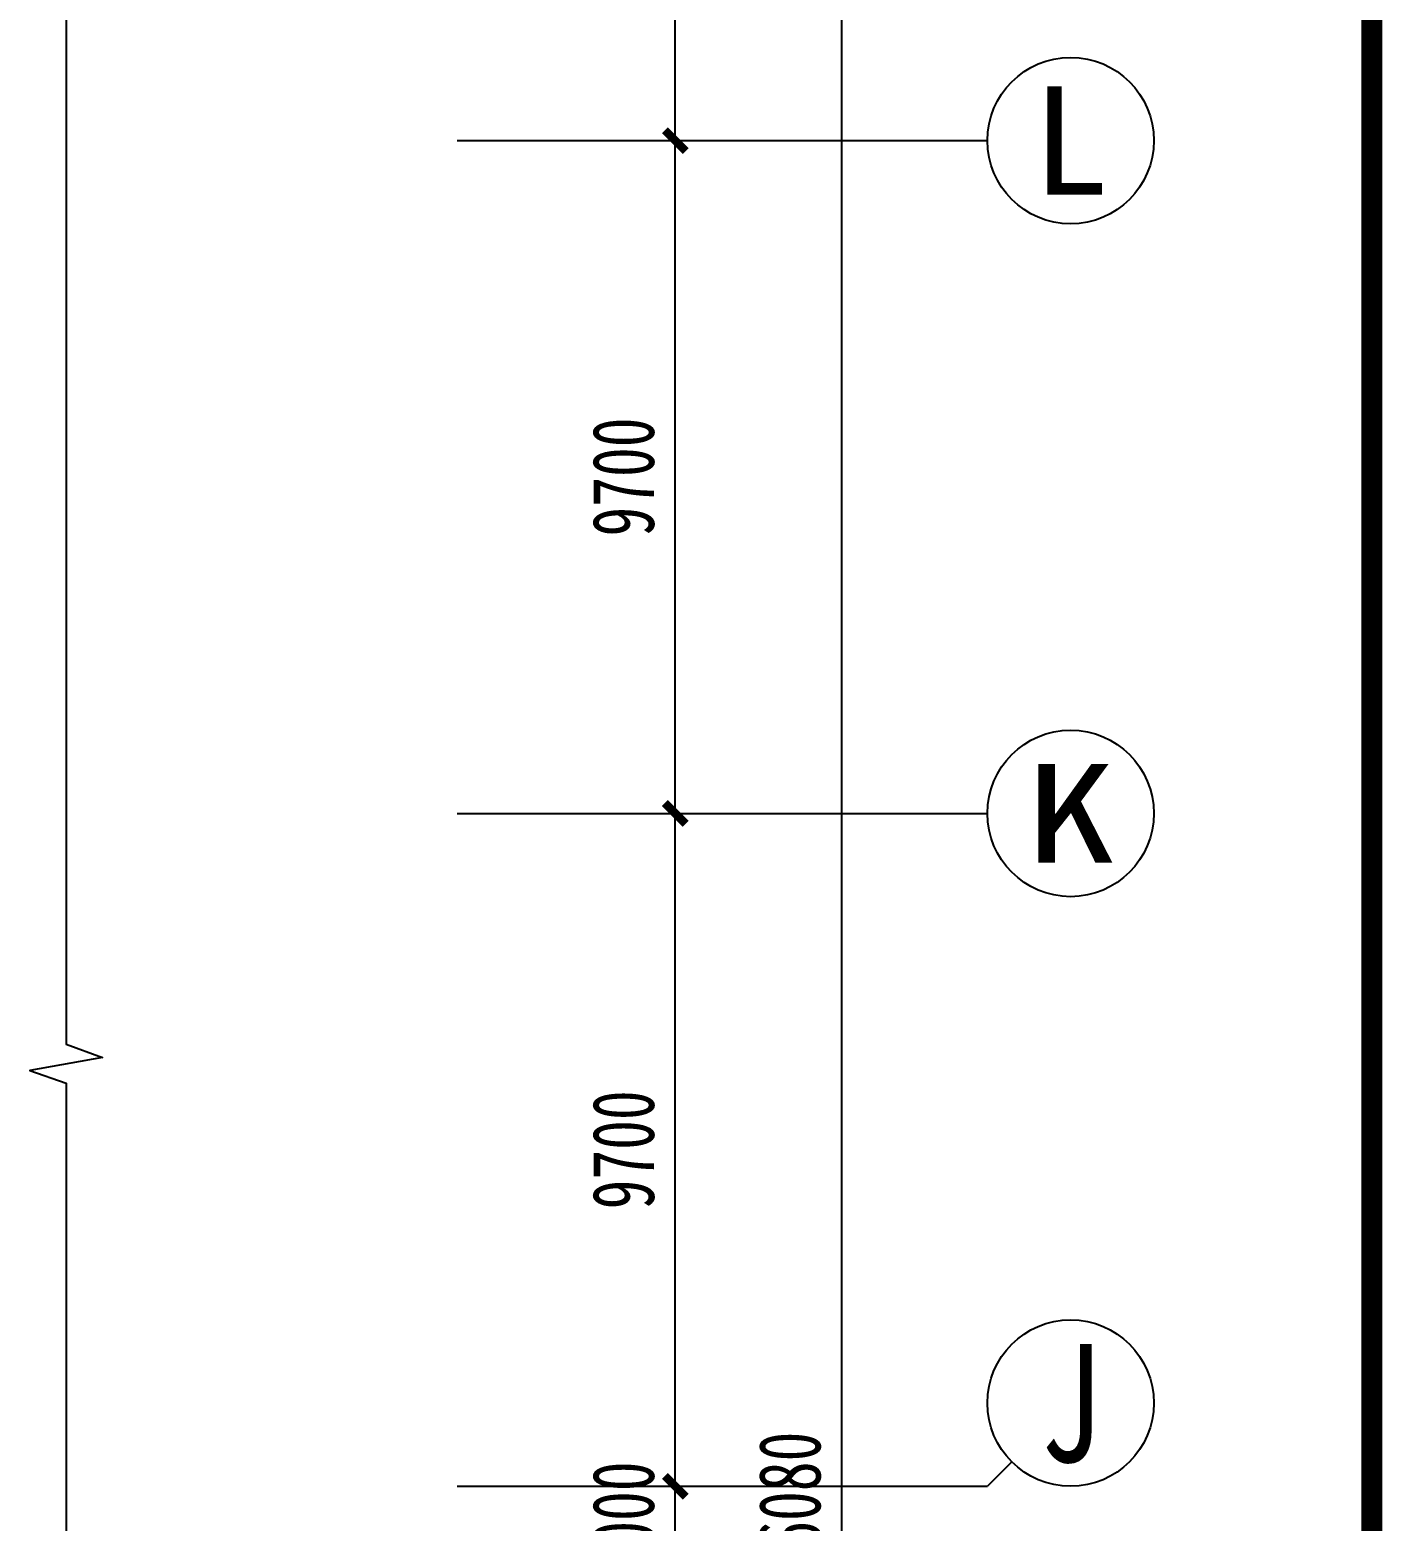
# Model space of a CAD drawing. Header units: millimetres. Extents: x -633009578 to 5705885, y -633235091 to 2571734.
# Drawn here: x 2935208 to 2954705, y 2340267 to 2361767 of the extents above; entities that cross this region are included whole.
import ezdxf
from ezdxf.enums import TextEntityAlignment as Align

# ---------------------------------------------------------------- set-up
doc = ezdxf.new("R2010")
doc.units = ezdxf.units.MM
doc.header["$LTSCALE"] = 1000
doc.header["$MEASUREMENT"] = 0
doc.layers.get('0').update_dxf_attribs({"color": 9})
for name, color, linetype in [('3T_WOOD', 21, 'Continuous'), ('A-DI-S(箭头)', 76, 'Continuous'), ('AXIS_TEXT', 7, 'Continuous'), ('C-AXIS(轴号)', 3, 'Continuous'), ('设备-箱柜', 3, 'Continuous'), ('院图签、封面151013$0$PUB_TITLE', 153, 'Continuous'), ('院图签、封面151013$0$图签文字', 4, 'Continuous')]:
    doc.layers.add(name, color=color, linetype=linetype)
doc.styles.add('_TCH_AXIS', font='simhei.ttf', dxfattribs={"bigfont": 'GBCBIG'})
doc.styles.add('_TCH_DIM_T3', font='simhei.ttf', dxfattribs={"width": 0.707, "bigfont": 'GBCBIG'})
doc.styles.add('COMPLEX', font='simhei.ttf')
doc.styles.add('院图签、封面151013$0$-宋体', font='simhei.ttf', dxfattribs={"width": 0.8})
doc.dimstyles.new('_TCH_ARCH&&300', dxfattribs={"dimtxt": 892.5, "dimasz": 300, "dimexe": 750, "dimexo": 900, "dimgap": 300, "dimtad": 1, "dimdec": 0, "dimzin": 0, "dimdsep": 46, "dimtxsty": '_TCH_DIM_T3', "dimblk": 'ARCHTICK', "dimcen": 0.09, "dimclrt": 7, "dimazin": 2, "dimtfac": 1, "dimtdec": 0, "dimtix": 1, "dimtmove": 2, "dimatfit": 3, "dimfxl": 1, "dimtolj": 1, "dimtzin": 0, "dimarcsym": 0})

# ---------------------------------------------------------------- blocks, each defined once
blk = doc.blocks.new('_ArchTick')
at = {"color": 0, "linetype": 'ByBlock', "const_width": 0.4}
blk.add_lwpolyline([(-0.5, -0.5), (0.5, 0.5)], dxfattribs=at)
blk = doc.blocks.new('*D300')
at = {"layer": 'C-AXIS(轴号)', "color": 0, "lineweight": -2, "transparency": 16777216}
for p, q in [((1117158.287704564, 1657818.591094813), (1117158.287704564, 1658118.591094813)), ((1114913.870481153, 1657818.591094813), (1117908.287704564, 1657818.591094813)), ((1117158.287704564, 1656818.591094813), (1117158.287704564, 1657818.591094813)), ((1114913.870481153, 1656818.591094813), (1117908.287704564, 1656818.591094813)), ((1117158.287704564, 1656818.591094813), (1117158.287704564, 1656518.591094813))]:
    blk.add_line(p, q, dxfattribs=at)
at = {"layer": 'Defpoints', "color": 0, "transparency": 16777216}
for p in [(1114013.870481153, 1657818.591094813), (1117158.287704564, 1657818.591094813), (1114013.870481153, 1656818.591094813)]:
    blk.add_point(p, dxfattribs=at)
at = {"layer": 'C-AXIS(轴号)', "color": 0, "linetype": 'ByBlock', "lineweight": -2, "transparency": 16777216, "xscale": 300, "yscale": 300, "zscale": 300}
for p, rotation in [((1117158.287704564, 1657818.591094813), 270), ((1117158.287704564, 1656818.591094813), 90)]:
    blk.add_blockref('_ArchTick', p, dxfattribs=dict(at, rotation=rotation))
at = {"layer": 'C-AXIS(轴号)', "color": 7, "transparency": 16777216, "insert": (1116412.037704564, 1657318.591094813), "char_height": 892.5, "attachment_point": 5, "rotation": 90, "style": '_TCH_DIM_T3'}
blk.add_mtext('\\A1;1000', dxfattribs=at)
blk = doc.blocks.new('*D301')
at = {"layer": 'C-AXIS(轴号)', "color": 0, "lineweight": -2, "transparency": 16777216}
for p, q in [((1114913.870481153, 1667518.591094813), (1117908.287704564, 1667518.591094813)), ((1117158.287704564, 1657818.591094813), (1117158.287704564, 1667518.591094813)), ((1114913.870481153, 1657818.591094813), (1117908.287704564, 1657818.591094813))]:
    blk.add_line(p, q, dxfattribs=at)
at = {"layer": 'Defpoints', "color": 0, "transparency": 16777216}
for p in [(1114013.870481153, 1667518.591094813), (1117158.287704564, 1667518.591094813), (1114013.870481153, 1657818.591094813)]:
    blk.add_point(p, dxfattribs=at)
at = {"layer": 'C-AXIS(轴号)', "color": 0, "linetype": 'ByBlock', "lineweight": -2, "transparency": 16777216, "xscale": 300, "yscale": 300, "zscale": 300}
for p, rotation in [((1117158.287704564, 1667518.591094813), 90), ((1117158.287704564, 1657818.591094813), 270)]:
    blk.add_blockref('_ArchTick', p, dxfattribs=dict(at, rotation=rotation))
at = {"layer": 'C-AXIS(轴号)', "color": 7, "transparency": 16777216, "insert": (1116412.037704564, 1662668.591094813), "char_height": 892.5, "attachment_point": 5, "rotation": 90, "style": '_TCH_DIM_T3'}
blk.add_mtext('\\A1;9700', dxfattribs=at)
blk = doc.blocks.new('*D302')
at = {"layer": 'C-AXIS(轴号)', "color": 0, "lineweight": -2, "transparency": 16777216}
for p, q in [((1114913.870481153, 1677218.591094813), (1117908.287704564, 1677218.591094813)), ((1117158.287704564, 1667518.591094813), (1117158.287704564, 1677218.591094813)), ((1114913.870481153, 1667518.591094813), (1117908.287704564, 1667518.591094813))]:
    blk.add_line(p, q, dxfattribs=at)
at = {"layer": 'Defpoints', "color": 0, "transparency": 16777216}
for p in [(1114013.870481153, 1677218.591094813), (1117158.287704564, 1677218.591094813), (1114013.870481153, 1667518.591094813)]:
    blk.add_point(p, dxfattribs=at)
at = {"layer": 'C-AXIS(轴号)', "color": 0, "linetype": 'ByBlock', "lineweight": -2, "transparency": 16777216, "xscale": 300, "yscale": 300, "zscale": 300}
for p, rotation in [((1117158.287704564, 1677218.591094813), 90), ((1117158.287704564, 1667518.591094813), 270)]:
    blk.add_blockref('_ArchTick', p, dxfattribs=dict(at, rotation=rotation))
at = {"layer": 'C-AXIS(轴号)', "color": 7, "transparency": 16777216, "insert": (1116412.037704564, 1672368.591094813), "char_height": 892.5, "attachment_point": 5, "rotation": 90, "style": '_TCH_DIM_T3'}
blk.add_mtext('\\A1;9700', dxfattribs=at)
blk = doc.blocks.new('*D303')
at = {"layer": 'C-AXIS(轴号)', "color": 0, "lineweight": -2, "transparency": 16777216}
for p, q in [((1114913.870481153, 1686918.591094813), (1117908.287704564, 1686918.591094813)), ((1117158.287704564, 1677218.591094813), (1117158.287704564, 1686918.591094813)), ((1114913.870481153, 1677218.591094813), (1117908.287704564, 1677218.591094813))]:
    blk.add_line(p, q, dxfattribs=at)
at = {"layer": 'Defpoints', "color": 0, "transparency": 16777216}
for p in [(1114013.870481153, 1686918.591094813), (1117158.287704564, 1686918.591094813), (1114013.870481153, 1677218.591094813)]:
    blk.add_point(p, dxfattribs=at)
at = {"layer": 'C-AXIS(轴号)', "color": 0, "linetype": 'ByBlock', "lineweight": -2, "transparency": 16777216, "xscale": 300, "yscale": 300, "zscale": 300}
for p, rotation in [((1117158.287704564, 1686918.591094813), 90), ((1117158.287704564, 1677218.591094813), 270)]:
    blk.add_blockref('_ArchTick', p, dxfattribs=dict(at, rotation=rotation))
at = {"layer": 'C-AXIS(轴号)', "color": 7, "transparency": 16777216, "insert": (1116412.037704564, 1682068.591094813), "char_height": 892.5, "attachment_point": 5, "rotation": 90, "style": '_TCH_DIM_T3'}
blk.add_mtext('\\A1;9700', dxfattribs=at)
blk = doc.blocks.new('*D309')
at = {"layer": 'C-AXIS(轴号)', "color": 0, "lineweight": -2, "transparency": 16777216}
for p, q in [((1114913.870481153, 1725358.591094809), (1120308.287704564, 1725358.591094809)), ((1119558.287704564, 1589278.591094809), (1119558.287704564, 1725358.591094809)), ((1114913.870481153, 1589278.591094809), (1120308.287704564, 1589278.591094809))]:
    blk.add_line(p, q, dxfattribs=at)
at = {"layer": 'Defpoints', "color": 0, "transparency": 16777216}
for p in [(1114013.870481153, 1725358.591094809), (1119558.287704564, 1725358.591094809), (1114013.870481153, 1589278.591094809)]:
    blk.add_point(p, dxfattribs=at)
at = {"layer": 'C-AXIS(轴号)', "color": 0, "linetype": 'ByBlock', "lineweight": -2, "transparency": 16777216, "xscale": 300, "yscale": 300, "zscale": 300}
for p, rotation in [((1119558.287704564, 1725358.591094809), 90), ((1119558.287704564, 1589278.591094809), 270)]:
    blk.add_blockref('_ArchTick', p, dxfattribs=dict(at, rotation=rotation))
at = {"layer": 'C-AXIS(轴号)', "color": 7, "transparency": 16777216, "insert": (1118812.037704564, 1657318.591094809), "char_height": 892.5, "attachment_point": 5, "rotation": 90, "style": '_TCH_DIM_T3'}
blk.add_mtext('\\A1;136080', dxfattribs=at)
blk = doc.blocks.new('_AXISO')
blk.add_circle((0, 0), 0.5)
at = {"layer": 'AXIS_TEXT', "style": 'COMPLEX', "width": 1.041666666666667}
blk.add_attdef('A', text='', height=0.56, dxfattribs=at).set_placement((-0.25, -0.28), (0.25, -0.28), align=Align.FIT)
blk = doc.blocks.new('建筑图框_A1')
at = {"layer": '院图签、封面151013$0$PUB_TITLE', "const_width": 100}
blk.add_lwpolyline([(76500.00416499004, 1000.00033656368), (76500.00416499004, 58399.99750284012)], dxfattribs=at)
at = {"layer": '院图签、封面151013$0$图签文字', "color": 6, "style": '院图签、封面151013$0$-宋体'}
for tag, height, width, p in [('工程主持人', 400, 0.7999999999883585, (79990.91196859907, 29505.93707200652)), ('审定', 400, 0.7999999999883585, (79990.91196859907, 28705.93707200605)), ('审核', 400, 0.7999999999883585, (79990.91196859907, 27905.93707200559)), ('专业负责人', 400, 0.7999999999883585, (79990.91196859907, 27105.93707200512)), ('校对', 400, 0.7999999999883585, (79990.91196859907, 26305.93707200466)), ('设计', 400, 0.7999999999883585, (79990.91196859907, 25505.93707200419)), ('方案设计人', 400, 0.7999999999883585, (79990.91196859907, 24706.79438478127)), ('工程编号', 300, 0.7000000000116415, (81000.00416498398, 8700.424278954277)), ('版次', 300, 0.7000000000116415, (78738.08139540046, 3005.726258059498)), ('日期', 300, 0.7000000000116415, (82038.0813954557, 3000.226258123759)), ('图号', 200, 0.7000000000116415, (82538.08139542397, 2400.075247410685)), ('比例', 300, 0.7000000000116415, (78738.08139537089, 2200.188802679535)), ('图号_X施', 300, 0.7000000000116415, (81538.08139540977, 2200.188802651362)), ('图号_总数', 200, 0.7000000000116415, (82538.08139541186, 2000.075247410219))]:
    blk.add_attdef(tag, text='', height=height, dxfattribs=dict(at, width=width)).set_placement(p, align=Align.MIDDLE_CENTER)
at = {"layer": '院图签、封面151013$0$图签文字', "color": 6, "style": '院图签、封面151013$0$-宋体', "width": 0.7}
for tag, p in [('建设单位_001', (80935.88661794258, 7446.21079580821)), ('工程名称_001', (80933.52706738078, 6045.368099178996)), ('图名_001', (79742.88288308708, 4059.656552180292))]:
    blk.add_attdef(tag, p, '', height=300, dxfattribs=at)
blk = doc.blocks.new('负一层平面图9')
at = {"layer": 'A-DI-S(箭头)'}
blk.add_lwpolyline([(1108377.552594071, 1727829.142712386), (1108377.552594071, 1664191.024720457), (1108902.552594071, 1663999.940347468), (1107852.552594071, 1663814.797017724), (1108377.552594071, 1663628.524720457), (1108377.552594071, 1599990.406728529)], dxfattribs=at)
at = {"layer": 'C-AXIS(轴号)'}
for p, q in [((1114013.870481153, 1677218.591094813), (1121658.287704564, 1677218.591094813)), ((1114013.870481153, 1667518.591094813), (1121658.287704564, 1667518.591094813)), ((1122009.75956714, 1658170.06295739), (1121658.287704564, 1657818.591094813)), ((1114013.870481153, 1657818.591094813), (1121658.287704564, 1657818.591094813))]:
    blk.add_line(p, q, dxfattribs=at)
ref = blk.add_blockref('_AXISO', (1122858.287704564, 1677218.591094813), dxfattribs=dict(at, xscale=2400, yscale=2400, zscale=2400))
ref.add_attrib('A', 'L', dxfattribs={"layer": 'AXIS_TEXT', "height": 1562.368264716931, "style": '_TCH_AXIS'}).set_placement((1122300.299038594, 1676437.406962455), (1123416.276370534, 1676437.406962455), align=Align.FIT)
ref = blk.add_blockref('_AXISO', (1122858.287704564, 1667518.591094813), dxfattribs=dict(at, xscale=2400, yscale=2400, zscale=2400))
ref.add_attrib('A', 'K', dxfattribs={"layer": 'AXIS_TEXT', "height": 1423.748695917641, "style": '_TCH_AXIS'}).set_placement((1122214.210913554, 1666806.716746855), (1123502.364495574, 1666806.716746855), align=Align.FIT)
ref = blk.add_blockref('_AXISO', (1122858.287704564, 1659018.591094813), dxfattribs=dict(at, xscale=2400, yscale=2400, zscale=2400))
ref.add_attrib('A', 'J', dxfattribs={"layer": 'AXIS_TEXT', "height": 1700.796547737898, "style": '_TCH_AXIS'}).set_placement((1122412.84098968, 1658168.192820944), (1123303.734419448, 1658168.192820944), align=Align.FIT)
for p1, p2, distance, picture, middle in [((1114013.870481153, 1589278.591094809), (1114013.870481153, 1725358.591094809), -5544.417223410914, '*D309', (1118812.037704564, 1657318.591094809)), ((1114013.870481153, 1677218.591094813), (1114013.870481153, 1686918.591094813), -3144.4172234109137, '*D303', (1116412.037704564, 1682068.591094813)), ((1114013.870481153, 1667518.591094813), (1114013.870481153, 1677218.591094813), -3144.4172234109137, '*D302', (1116412.037704564, 1672368.591094813)), ((1114013.870481153, 1657818.591094813), (1114013.870481153, 1667518.591094813), -3144.4172234109137, '*D301', (1116412.037704564, 1662668.591094813)), ((1114013.870481153, 1656818.591094813), (1114013.870481153, 1657818.591094813), -3144.4172234109137, '*D300', (1116412.037704564, 1657318.591094813))]:
    dim = blk.add_aligned_dim(p1=p1, p2=p2, distance=distance, dimstyle='_TCH_ARCH&&300', dxfattribs=at)
    dim.commit()
    dim.dimension.update_dxf_attribs({"geometry": picture, "text_midpoint": middle})

msp = doc.modelspace()

# ---------------------------------------------------------------- block references
at = {"layer": '3T_WOOD'}
msp.add_blockref('负一层平面图9', (1827355.332157411, 682952.070850966), dxfattribs=at)
at = {"layer": '设备-箱柜', "xscale": 3, "yscale": 3}
msp.add_blockref('建筑图框_A1', (2725055.437121258, 2243683.829413344, 4.000000000000001e-08), dxfattribs=at)

doc.saveas('drawing.dxf')
